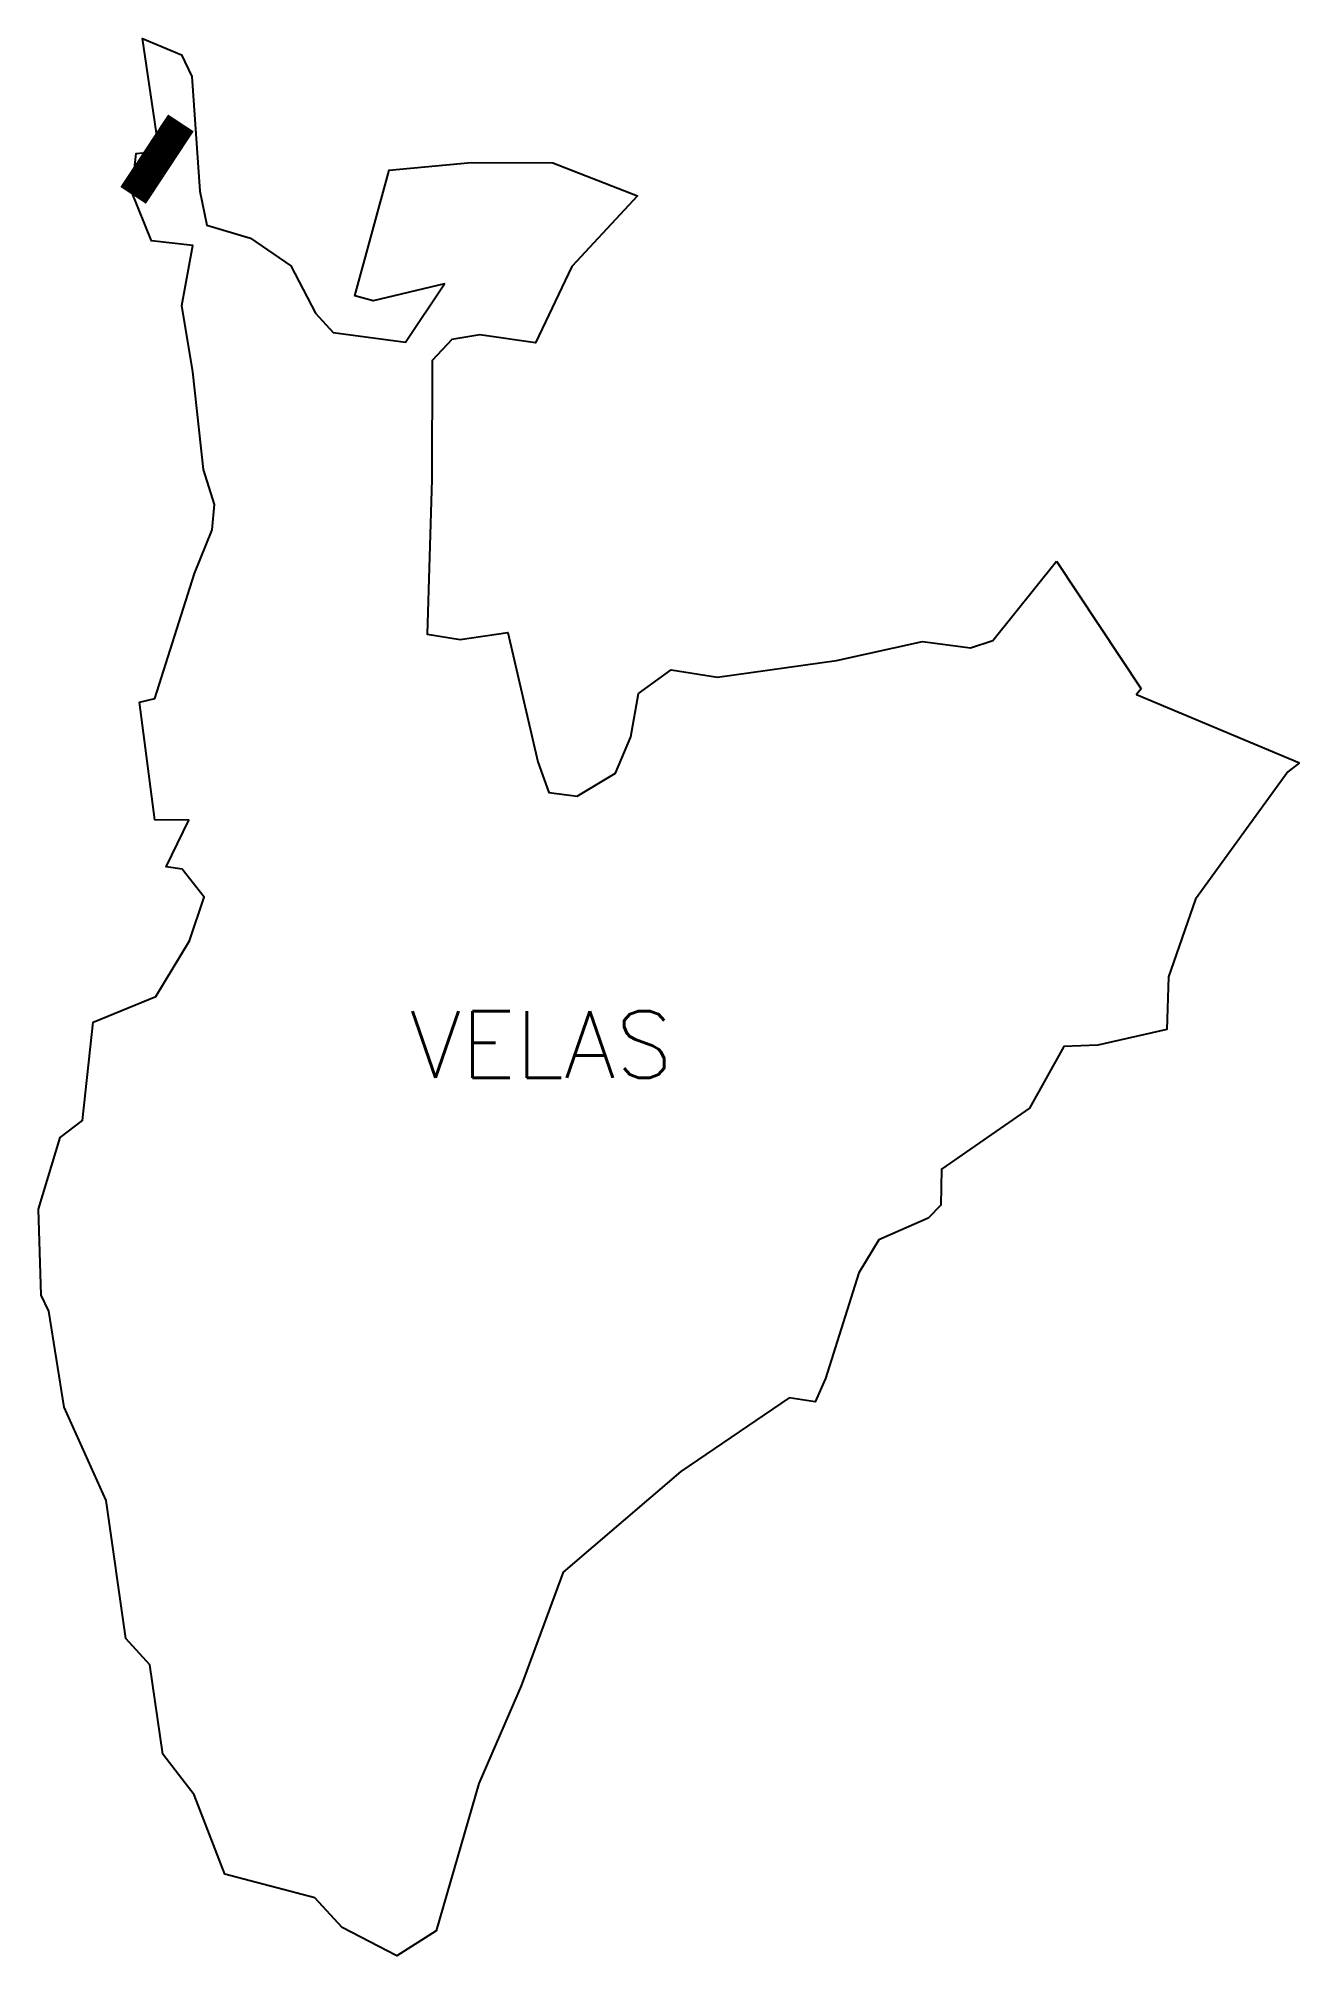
# Model space of a CAD drawing. Header units: metres. Extents: x 291233 to 293289, y 1984633 to 1987758.
import ezdxf

# ---------------------------------------------------------------- set-up
doc = ezdxf.new("R2010")
doc.units = ezdxf.units.M
doc.layers.add('UNPROTECTED DUE TO CREEK', color=150, linetype='Continuous')
doc.layers.add('village', color=3, linetype='Continuous')
doc.styles.get("Standard").update_dxf_attribs({"font": 'simplex.shx'})

msp = doc.modelspace()

# ---------------------------------------------------------------- linework, layer by layer
at = {"color": 3, "flags": 128}
msp.add_lwpolyline([(292892.6, 1986905.5), (293030.8, 1986697.2)], dxfattribs=at)
at = {"layer": 'UNPROTECTED DUE TO CREEK', "const_width": 50, "flags": 128}
msp.add_lwpolyline([(291388, 1987501.7), (291465.8, 1987619.8)], dxfattribs=at)
at = {"layer": 'village', "color": 3}
for points in [[(293289.1, 1986576.8, 0), (293269.7, 1986562.1, 0), (293119.3, 1986354.8, 0), (293075.3, 1986227.8, 0), (293072.8, 1986142.2, 0), (292960.1, 1986116.4, 0), (292904.7, 1986114.7, 0), (292848.9, 1986013.7, 0), (292705.2, 1985914.3, 0), (292704.5, 1985856, 0), (292683.7, 1985834.4, 0), (292603.4, 1985799.1, 0), (292570.9, 1985745.4, 0), (292516.4, 1985573.5, 0), (292499.4, 1985535.5, 0), (292457.2, 1985542, 0), (292280.4, 1985421.6, 0), (292088.6, 1985257.6, 0), (292020.1, 1985072.3, 0), (291951.4, 1984913.2, 0), (291881.8, 1984673, 0), (291817.8, 1984632.6, 0), (291728.9, 1984678.7, 0), (291684.2, 1984726.8, 0), (291537.2, 1984765.3, 0), (291487.5, 1984895, 0), (291436.6, 1984960.9, 0), (291415.3, 1985106.6, 0), (291376.3, 1985149.6, 0), (291343.8, 1985374.4, 0), (291275.6, 1985526.8, 0), (291250.4, 1985683.2, 0), (291237.9, 1985708.9, 0), (291233.5, 1985849.1, 0), (291268.8, 1985966, 0), (291305.7, 1985993.7, 0), (291323, 1986154.1, 0), (291424.9, 1986196.2, 0), (291479.7, 1986286.6, 0), (291503.7, 1986357.9, 0), (291467.9, 1986403.3, 0), (291441.9, 1986407.4, 0), (291478.5, 1986483.5, 0), (291423.6, 1986483.9, 0), (291398.4, 1986675.7, 0), (291423.1, 1986681.6, 0), (291487.8, 1986885.3, 0), (291516.9, 1986956.7, 0), (291520.7, 1986997.7, 0), (291502.6, 1987054.7, 0), (291485, 1987213.9, 0), (291467.1, 1987322.3, 0), (291485.2, 1987419.8, 0), (291417.7, 1987427.6, 0), (291385.8, 1987507, 0), (291393.1, 1987569.9, 0), (291430.6, 1987573.8, 0), (291403.4, 1987757.6, 0), (291466.6, 1987730.8, 0), (291483.8, 1987695.7, 0), (291496.6, 1987508.8, 0), (291507.9, 1987453.2, 0), (291579.3, 1987432, 0), (291644.8, 1987386.7, 0), (291685.3, 1987309.5, 0), (291713.9, 1987278.2, 0), (291832, 1987262.5, 0), (291895.2, 1987357.4, 0), (291779, 1987330, 0), (291749.5, 1987338, 0), (291805.3, 1987543, 0), (291938.7, 1987555.5, 0), (292071.9, 1987554.7, 0), (292210, 1987501.1, 0), (292103.2, 1987385.6, 0), (292043.7, 1987261.1, 0), (291953.1, 1987274.4, 0), (291907.6, 1987266.8, 0), (291875.4, 1987232.8, 0), (291875, 1987038.8, 0), (291867.4, 1986786.5, 0), (291921, 1986778, 0), (291998.7, 1986789.3, 0), (292047.6, 1986578.5, 0), (292065.6, 1986528.7, 0), (292111.5, 1986522.2, 0), (292174, 1986560, 0), (292199.2, 1986619.1, 0), (292211.4, 1986689.8, 0), (292265.1, 1986728.3, 0), (292340.1, 1986716.3, 0), (292534.1, 1986743.4, 0), (292674.5, 1986774.4, 0), (292752.7, 1986764.3, 0), (292789.2, 1986776.1, 0), (292892.6, 1986905.5, 0)], [(293030.8, 1986697.2, 0), (293023.2, 1986688.1, 0), (293289.1, 1986576.8, 0)]]:
    msp.add_polyline3d(points, dxfattribs=at)

# ---------------------------------------------------------------- texts
at = {"insert": (291838.8, 1986172.3), "char_height": 108.7, "attachment_point": 1}
msp.add_mtext_dynamic_manual_height_columns('VELAS', width=710.319, gutter_width=1, heights=[0], dxfattribs=at)

doc.saveas('drawing.dxf')
